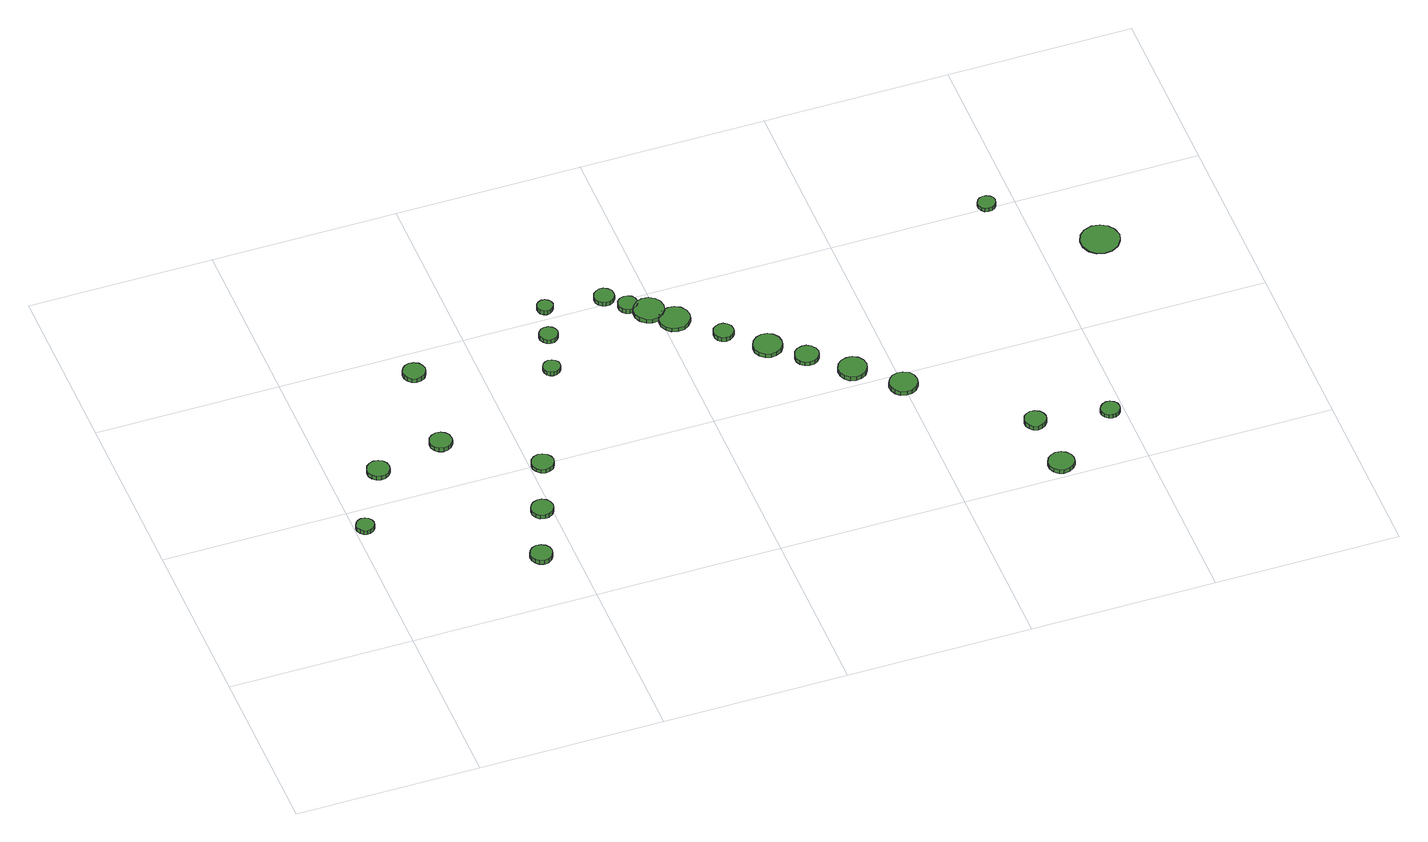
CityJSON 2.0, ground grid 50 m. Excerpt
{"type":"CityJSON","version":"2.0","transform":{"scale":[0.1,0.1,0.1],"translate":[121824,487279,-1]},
"CityObjects":{
"tree1":{"type":"SolitaryVegetationObject","attributes":{"function":"something"},"geometry":[{"type":"MultiSurface","lod":"1","boundaries":[[[0,1,2,3,4,5,6,7,8,9,10,11,12,13,14]],[[15,16,17,18,19,20,21,22,23,24,25,26,27,28,29]],[[0,29,28,1]],[[1,28,27,2]],[[2,27,26,3]],[[3,26,25,4]],[[4,25,24,5]],[[5,24,23,6]],[[6,23,22,7]],[[7,22,21,8]],[[8,21,20,9]],[[9,20,19,10]],[[10,19,18,11]],[[11,18,17,12]],[[12,17,16,13]],[[13,16,15,14]],[[14,15,29,0]]]}]},
"tree2":{"type":"SolitaryVegetationObject","attributes":{"function":"something"},"geometry":[{"type":"MultiSurface","lod":"1","boundaries":[[[30,31,32,33,34,35,36,37,38,39,40,41,42,43,44]],[[45,46,47,48,49,50,51,52,53,54,55,56,57,58,59]],[[30,59,58,31]],[[31,58,57,32]],[[32,57,56,33]],[[33,56,55,34]],[[34,55,54,35]],[[35,54,53,36]],[[36,53,52,37]],[[37,52,51,38]],[[38,51,50,39]],[[39,50,49,40]],[[40,49,48,41]],[[41,48,47,42]],[[42,47,46,43]],[[43,46,45,44]],[[44,45,59,30]]]}]},
"tree3":{"type":"SolitaryVegetationObject","attributes":{"function":"something"},"geometry":[{"type":"MultiSurface","lod":"1","boundaries":[[[60,61,62,63,64,65,66,67,68,69,70,71,72,73,74]],[[75,76,77,78,79,80,81,82,83,84,85,86,87,88,89]],[[60,89,88,61]],[[61,88,87,62]],[[62,87,86,63]],[[63,86,85,64]],[[64,85,84,65]],[[65,84,83,66]],[[66,83,82,67]],[[67,82,81,68]],[[68,81,80,69]],[[69,80,79,70]],[[70,79,78,71]],[[71,78,77,72]],[[72,77,76,73]],[[73,76,75,74]],[[74,75,89,60]]]}]},
"tree4":{"type":"SolitaryVegetationObject","attributes":{"function":"something"},"geometry":[{"type":"MultiSurface","lod":"1","boundaries":[[[90,91,92,93,94,95,96,97,98,99,100,101,102,103,104]],[[105,106,107,108,109,110,111,112,113,114,115,116,117,118,119]],[[90,119,118,91]],[[91,118,117,92]],[[92,117,116,93]],[[93,116,115,94]],[[94,115,114,95]],[[95,114,113,96]],[[96,113,112,97]],[[97,112,111,98]],[[98,111,110,99]],[[99,110,109,100]],[[100,109,108,101]],[[101,108,107,102]],[[102,107,106,103]],[[103,106,105,104]],[[104,105,119,90]]]}]},
"tree5":{"type":"SolitaryVegetationObject","attributes":{"function":"something"},"geometry":[{"type":"MultiSurface","lod":"1","boundaries":[[[120,121,122,123,124,125,126,127,128,129,130,131,132,133,134]],[[135,136,137,138,139,140,141,142,143,144,145,146,147,148,149]],[[120,149,148,121]],[[121,148,147,122]],[[122,147,146,123]],[[123,146,145,124]],[[124,145,144,125]],[[125,144,143,126]],[[126,143,142,127]],[[127,142,141,128]],[[128,141,140,129]],[[129,140,139,130]],[[130,139,138,131]],[[131,138,137,132]],[[132,137,136,133]],[[133,136,135,134]],[[134,135,149,120]]]}]},
"tree6":{"type":"SolitaryVegetationObject","attributes":{"function":"something"},"geometry":[{"type":"MultiSurface","lod":"1","boundaries":[[[150,151,152,153,154,155,156,157,158,159,160,161,162,163,164]],[[165,166,167,168,169,170,171,172,173,174,175,176,177,178,179]],[[150,179,178,151]],[[151,178,177,152]],[[152,177,176,153]],[[153,176,175,154]],[[154,175,174,155]],[[155,174,173,156]],[[156,173,172,157]],[[157,172,171,158]],[[158,171,170,159]],[[159,170,169,160]],[[160,169,168,161]],[[161,168,167,162]],[[162,167,166,163]],[[163,166,165,164]],[[164,165,179,150]]]}]},
"tree7":{"type":"SolitaryVegetationObject","attributes":{"function":"something"},"geometry":[{"type":"MultiSurface","lod":"1","boundaries":[[[180,181,182,183,184,185,186,187,188,189,190,191,192,193,194]],[[195,196,197,198,199,200,201,202,203,204,205,206,207,208,209]],[[180,209,208,181]],[[181,208,207,182]],[[182,207,206,183]],[[183,206,205,184]],[[184,205,204,185]],[[185,204,203,186]],[[186,203,202,187]],[[187,202,201,188]],[[188,201,200,189]],[[189,200,199,190]],[[190,199,198,191]],[[191,198,197,192]],[[192,197,196,193]],[[193,196,195,194]],[[194,195,209,180]]]}]},
"tree8":{"type":"SolitaryVegetationObject","attributes":{"function":"something"},"geometry":[{"type":"MultiSurface","lod":"1","boundaries":[[[210,211,212,213,214,215,216,217,218,219,220,221,222,223,224]],[[225,226,227,228,229,230,231,232,233,234,235,236,237,238,239]],[[210,239,238,211]],[[211,238,237,212]],[[212,237,236,213]],[[213,236,235,214]],[[214,235,234,215]],[[215,234,233,216]],[[216,233,232,217]],[[217,232,231,218]],[[218,231,230,219]],[[219,230,229,220]],[[220,229,228,221]],[[221,228,227,222]],[[222,227,226,223]],[[223,226,225,224]],[[224,225,239,210]]]}]},
"tree9":{"type":"SolitaryVegetationObject","attributes":{"function":"something"},"geometry":[{"type":"MultiSurface","lod":"1","boundaries":[[[240,241,242,243,244,245,246,247,248,249,250,251,252,253,254]],[[255,256,257,258,259,260,261,262,263,264,265,266,267,268,269]],[[240,269,268,241]],[[241,268,267,242]],[[242,267,266,243]],[[243,266,265,244]],[[244,265,264,245]],[[245,264,263,246]],[[246,263,262,247]],[[247,262,261,248]],[[248,261,260,249]],[[249,260,259,250]],[[250,259,258,251]],[[251,258,257,252]],[[252,257,256,253]],[[253,256,255,254]],[[254,255,269,240]]]}]},
"tree10":{"type":"SolitaryVegetationObject","attributes":{"function":"something"},"geometry":[{"type":"MultiSurface","lod":"1","boundaries":[[[270,271,272,273,274,275,276,277,278,279,280,281,282,283,284]],[[285,286,287,288,289,290,291,292,293,294,295,296,297,298,299]],[[270,299,298,271]],[[271,298,297,272]],[[272,297,296,273]],[[273,296,295,274]],[[274,295,294,275]],[[275,294,293,276]],[[276,293,292,277]],[[277,292,291,278]],[[278,291,290,279]],[[279,290,289,280]],[[280,289,288,281]],[[281,288,287,282]],[[282,287,286,283]],[[283,286,285,284]],[[284,285,299,270]]]}]},
"tree11":{"type":"SolitaryVegetationObject","attributes":{"function":"something"},"geometry":[{"type":"MultiSurface","lod":"1","boundaries":[[[300,301,302,303,304,305,306,307,308,309,310,311,312,313,314]],[[315,316,317,318,319,320,321,322,323,324,325,326,327,328,329]],[[300,329,328,301]],[[301,328,327,302]],[[302,327,326,303]],[[303,326,325,304]],[[304,325,324,305]],[[305,324,323,306]],[[306,323,322,307]],[[307,322,321,308]],[[308,321,320,309]],[[309,320,319,310]],[[310,319,318,311]],[[311,318,317,312]],[[312,317,316,313]],[[313,316,315,314]],[[314,315,329,300]]]}]},
"tree12":{"type":"SolitaryVegetationObject","attributes":{"function":"something"},"geometry":[{"type":"MultiSurface","lod":"1","boundaries":[[[330,331,332,333,334,335,336,337,338,339,340,341,342,343,344]],[[345,346,347,348,349,350,351,352,353,354,355,356,357,358,359]],[[330,359,358,331]],[[331,358,357,332]],[[332,357,356,333]],[[333,356,355,334]],[[334,355,354,335]],[[335,354,353,336]],[[336,353,352,337]],[[337,352,351,338]],[[338,351,350,339]],[[339,350,349,340]],[[340,349,348,341]],[[341,348,347,342]],[[342,347,346,343]],[[343,346,345,344]],[[344,345,359,330]]]}]},
"tree13":{"type":"SolitaryVegetationObject","attributes":{"function":"something"},"geometry":[{"type":"MultiSurface","lod":"1","boundaries":[[[360,361,362,363,364,365,366,367,368,369,370,371,372,373,374]],[[375,376,377,378,379,380,381,382,383,384,385,386,387,388,389]],[[360,389,388,361]],[[361,388,387,362]],[[362,387,386,363]],[[363,386,385,364]],[[364,385,384,365]],[[365,384,383,366]],[[366,383,382,367]],[[367,382,381,368]],[[368,381,380,369]],[[369,380,379,370]],[[370,379,378,371]],[[371,378,377,372]],[[372,377,376,373]],[[373,376,375,374]],[[374,375,389,360]]]}]},
"tree14":{"type":"SolitaryVegetationObject","attributes":{"function":"something"},"geometry":[{"type":"MultiSurface","lod":"1","boundaries":[[[390,391,392,393,394,395,396,397,398,399,400,401,402,403,404]],[[405,406,407,408,409,410,411,412,413,414,415,416,417,418,419]],[[390,419,418,391]],[[391,418,417,392]],[[392,417,416,393]],[[393,416,415,394]],[[394,415,414,395]],[[395,414,413,396]],[[396,413,412,397]],[[397,412,411,398]],[[398,411,410,399]],[[399,410,409,400]],[[400,409,408,401]],[[401,408,407,402]],[[402,407,406,403]],[[403,406,405,404]],[[404,405,419,390]]]}]},
"tree15":{"type":"SolitaryVegetationObject","attributes":{"function":"something"},"geometry":[{"type":"MultiSurface","lod":"1","boundaries":[[[420,421,422,423,424,425,426,427,428,429,430,431,432,433,434]],[[435,436,437,438,439,440,441,442,443,444,445,446,447,448,449]],[[420,449,448,421]],[[421,448,447,422]],[[422,447,446,423]],[[423,446,445,424]],[[424,445,444,425]],[[425,444,443,426]],[[426,443,442,427]],[[427,442,441,428]],[[428,441,440,429]],[[429,440,439,430]],[[430,439,438,431]],[[431,438,437,432]],[[432,437,436,433]],[[433,436,435,434]],[[434,435,449,420]]]}]},
"tree16":{"type":"SolitaryVegetationObject","attributes":{"function":"something"},"geometry":[{"type":"MultiSurface","lod":"1","boundaries":[[[450,451,452,453,454,455,456,457,458,459,460,461,462,463,464]],[[465,466,467,468,469,470,471,472,473,474,475,476,477,478,479]],[[450,479,478,451]],[[451,478,477,452]],[[452,477,476,453]],[[453,476,475,454]],[[454,475,474,455]],[[455,474,473,456]],[[456,473,472,457]],[[457,472,471,458]],[[458,471,470,459]],[[459,470,469,460]],[[460,469,468,461]],[[461,468,467,462]],[[462,467,466,463]],[[463,466,465,464]],[[464,465,479,450]]]}]},
"tree17":{"type":"SolitaryVegetationObject","attributes":{"function":"something"},"geometry":[{"type":"MultiSurface","lod":"1","boundaries":[[[480,481,482,483,484,485,486,487,488,489,490,491,492,493,494]],[[495,496,497,498,499,500,501,502,503,504,505,506,507,508,509]],[[480,509,508,481]],[[481,508,507,482]],[[482,507,506,483]],[[483,506,505,484]],[[484,505,504,485]],[[485,504,503,486]],[[486,503,502,487]],[[487,502,501,488]],[[488,501,500,489]],[[489,500,499,490]],[[490,499,498,491]],[[491,498,497,492]],[[492,497,496,493]],[[493,496,495,494]],[[494,495,509,480]]]}]},
"tree18":{"type":"SolitaryVegetationObject","attributes":{"function":"something"},"geometry":[{"type":"MultiSurface","lod":"1","boundaries":[[[510,511,512,513,514,515,516,517,518,519,520,521,522,523,524]],[[525,526,527,528,529,530,531,532,533,534,535,536,537,538,539]],[[510,539,538,511]],[[511,538,537,512]],[[512,537,536,513]],[[513,536,535,514]],[[514,535,534,515]],[[515,534,533,516]],[[516,533,532,517]],[[517,532,531,518]],[[518,531,530,519]],[[519,530,529,520]],[[520,529,528,521]],[[521,528,527,522]],[[522,527,526,523]],[[523,526,525,524]],[[524,525,539,510]]]}]},
"tree19":{"type":"SolitaryVegetationObject","attributes":{"function":"something"},"geometry":[{"type":"MultiSurface","lod":"1","boundaries":[[[540,541,542,543,544,545,546,547,548,549,550,551,552,553,554]],[[555,556,557,558,559,560,561,562,563,564,565,566,567,568,569]],[[540,569,568,541]],[[541,568,567,542]],[[542,567,566,543]],[[543,566,565,544]],[[544,565,564,545]],[[545,564,563,546]],[[546,563,562,547]],[[547,562,561,548]],[[548,561,560,549]],[[549,560,559,550]],[[550,559,558,551]],[[551,558,557,552]],[[552,557,556,553]],[[553,556,555,554]],[[554,555,569,540]]]}]},
"tree20":{"type":"SolitaryVegetationObject","attributes":{"function":"something"},"geometry":[{"type":"MultiSurface","lod":"1","boundaries":[[[570,571,572,573,574,575,576,577,578,579,580,581,582,583,584]],[[585,586,587,588,589,590,591,592,593,594,595,596,597,598,599]],[[570,599,598,571]],[[571,598,597,572]],[[572,597,596,573]],[[573,596,595,574]],[[574,595,594,575]],[[575,594,593,576]],[[576,593,592,577]],[[577,592,591,578]],[[578,591,590,579]],[[579,590,589,580]],[[580,589,588,581]],[[581,588,587,582]],[[582,587,586,583]],[[583,586,585,584]],[[584,585,599,570]]]}]},
"tree21":{"type":"SolitaryVegetationObject","attributes":{"function":"something"},"geometry":[{"type":"MultiSurface","lod":"1","boundaries":[[[600,601,602,603,604,605,606,607,608,609,610,611,612,613,614]],[[615,616,617,618,619,620,621,622,623,624,625,626,627,628,629]],[[600,629,628,601]],[[601,628,627,602]],[[602,627,626,603]],[[603,626,625,604]],[[604,625,624,605]],[[605,624,623,606]],[[606,623,622,607]],[[607,622,621,608]],[[608,621,620,609]],[[609,620,619,610]],[[610,619,618,611]],[[611,618,617,612]],[[612,617,616,613]],[[613,616,615,614]],[[614,615,629,600]]]}]},
"tree22":{"type":"SolitaryVegetationObject","attributes":{"function":"something"},"geometry":[{"type":"MultiSurface","lod":"1","boundaries":[[[630,631,632,633,634,635,636,637,638,639,640,641,642,643,644]],[[645,646,647,648,649,650,651,652,653,654,655,656,657,658,659]],[[630,659,658,631]],[[631,658,657,632]],[[632,657,656,633]],[[633,656,655,634]],[[634,655,654,635]],[[635,654,653,636]],[[636,653,652,637]],[[637,652,651,638]],[[638,651,650,639]],[[639,650,649,640]],[[640,649,648,641]],[[641,648,647,642]],[[642,647,646,643]],[[643,646,645,644]],[[644,645,659,630]]]}]},
"tree23":{"type":"SolitaryVegetationObject","attributes":{"function":"something"},"geometry":[{"type":"MultiSurface","lod":"1","boundaries":[[[660,661,662,663,664,665,666,667,668,669,670,671,672,673,674]],[[675,676,677,678,679,680,681,682,683,684,685,686,687,688,689]],[[660,689,688,661]],[[661,688,687,662]],[[662,687,686,663]],[[663,686,685,664]],[[664,685,684,665]],[[665,684,683,666]],[[666,683,682,667]],[[667,682,681,668]],[[668,681,680,669]],[[669,680,679,670]],[[670,679,678,671]],[[671,678,677,672]],[[672,677,676,673]],[[673,676,675,674]],[[674,675,689,660]]]}]},
"tree24":{"type":"SolitaryVegetationObject","attributes":{"function":"something"},"geometry":[{"type":"MultiSurface","lod":"1","boundaries":[[[690,691,692,693,694,695,696,697,698,699,700,701,702,703,704]],[[705,706,707,708,709,710,711,712,713,714,715,716,717,718,719]],[[690,719,718,691]],[[691,718,717,692]],[[692,717,716,693]],[[693,716,715,694]],[[694,715,714,695]],[[695,714,713,696]],[[696,713,712,697]],[[697,712,711,698]],[[698,711,710,699]],[[699,710,709,700]],[[700,709,708,701]],[[701,708,707,702]],[[702,707,706,703]],[[703,706,705,704]],[[704,705,719,690]]]}]}
},
"vertices":[
[49,426,29],[47,436,29],[41,444,29],[32,449,29],[22,450,29],[13,447,29],[6,440,29],[1,431,29],[1,421,29],[6,412,29],[13,405,29],[22,402,29],[32,403,29],[41,408,29],[47,416,29],[47,416,16],[41,408,16],[32,403,16],[22,402,16],[13,405,16],[6,412,16],[1,421,16],[1,431,16],[6,440,16],[13,447,16],[22,450,16],[32,449,16],[41,444,16],[47,436,16],[49,426,16],
[156,608,31],[154,620,31],[146,630,31],[136,636,31],[123,637,31],[111,633,31],[102,625,31],[97,614,31],[97,601,31],[102,590,31],[111,582,31],[123,578,31],[136,579,31],[146,585,31],[154,595,31],[154,595,18],[146,585,18],[136,579,18],[123,578,18],[111,582,18],[102,590,18],[97,601,18],[97,614,18],[102,625,18],[111,633,18],[123,637,18],[136,636,18],[146,630,18],[154,620,18],[156,608,18],
[442,173,30],[439,185,30],[432,195,30],[421,201,30],[409,203,30],[397,199,30],[388,190,30],[383,179,30],[383,167,30],[388,155,30],[397,147,30],[409,143,30],[421,144,30],[432,151,30],[439,161,30],[439,161,17],[432,151,17],[421,144,17],[409,143,17],[397,147,17],[388,155,17],[383,167,17],[383,179,17],[388,190,17],[397,199,17],[409,203,17],[421,201,17],[432,195,17],[439,185,17],[442,173,17],
[342,652,30],[340,664,30],[333,674,30],[322,680,30],[309,682,30],[298,678,30],[288,670,30],[283,658,30],[283,646,30],[288,634,30],[298,626,30],[309,622,30],[322,624,30],[333,630,30],[340,640,30],[340,640,17],[333,630,17],[322,624,17],[309,622,17],[298,626,17],[288,634,17],[283,646,17],[283,658,17],[288,670,17],[298,678,17],[309,682,17],[322,680,17],[333,674,17],[340,664,17],[342,652,17],
[501,329,31],[498,342,31],[491,352,31],[480,358,31],[468,359,31],[456,355,31],[447,347,31],[442,336,31],[442,323,31],[447,312,31],[456,303,31],[468,300,31],[480,301,31],[491,307,31],[498,317,31],[498,317,18],[491,307,18],[480,301,18],[468,300,18],[456,303,18],[447,312,18],[442,323,18],[442,336,18],[447,347,18],[456,355,18],[468,359,18],[480,358,18],[491,352,18],[498,342,18],[501,329,18],
[366,916,31],[363,928,31],[356,938,31],[345,944,31],[332,946,31],[320,942,31],[311,933,31],[306,922,31],[306,909,31],[311,898,31],[320,889,31],[332,885,31],[345,887,31],[356,893,31],[363,903,31],[363,903,18],[356,893,18],[345,887,18],[332,885,18],[320,889,18],[311,898,18],[306,909,18],[306,922,18],[311,933,18],[320,942,18],[332,946,18],[345,944,18],[356,938,18],[363,928,18],[366,916,18],
[560,488,30],[557,500,30],[550,510,30],[539,516,30],[527,518,30],[515,514,30],[506,506,30],[501,494,30],[501,482,30],[506,471,30],[515,462,30],[527,458,30],[539,460,30],[550,466,30],[557,476,30],[557,476,18],[550,466,18],[539,460,18],[527,458,18],[515,462,18],[506,471,18],[501,482,18],[501,494,18],[506,506,18],[515,514,18],[527,518,18],[539,516,18],[550,510,18],[557,500,18],[560,488,18],
[696,813,30],[694,823,30],[688,830,30],[680,835,30],[670,836,30],[661,833,30],[654,827,30],[650,818,30],[650,808,30],[654,799,30],[661,793,30],[670,790,30],[680,791,30],[688,796,30],[694,804,30],[694,804,17],[688,796,17],[680,791,17],[670,790,17],[661,793,17],[654,799,17],[650,808,17],[650,818,17],[654,827,17],[661,833,17],[670,836,17],[680,835,17],[688,830,17],[694,823,17],[696,813,17],
[731,930,30],[729,940,30],[723,948,30],[714,953,30],[703,954,30],[694,951,30],[686,944,30],[682,935,30],[682,925,30],[686,915,30],[694,908,30],[703,905,30],[714,906,30],[723,911,30],[729,920,30],[729,920,17],[723,911,17],[714,906,17],[703,905,17],[694,908,17],[686,915,17],[682,925,17],[682,935,17],[686,944,17],[694,951,17],[703,954,17],[714,953,17],[723,948,17],[729,940,17],[731,930,17],
[754,1027,32],[752,1036,32],[747,1043,32],[739,1048,32],[730,1049,32],[722,1046,32],[715,1040,32],[712,1032,32],[712,1023,32],[715,1015,32],[722,1009,32],[730,1006,32],[739,1007,32],[747,1012,32],[752,1019,32],[752,1019,19],[747,1012,19],[739,1007,19],[730,1006,19],[722,1009,19],[715,1015,19],[712,1023,19],[712,1032,19],[715,1040,19],[722,1046,19],[730,1049,19],[739,1048,19],[747,1043,19],[752,1036,19],[754,1027,19],
[914,1012,31],[912,1023,31],[905,1032,31],[895,1038,31],[884,1039,31],[874,1035,31],[865,1028,31],[861,1018,31],[861,1006,31],[865,996,31],[874,989,31],[884,985,31],[895,986,31],[905,992,31],[912,1001,31],[912,1001,18],[905,992,18],[895,986,18],[884,985,18],[874,989,18],[865,996,18],[861,1006,18],[861,1018,18],[865,1028,18],[874,1035,18],[884,1039,18],[895,1038,18],[905,1032,18],[912,1023,18],[914,1012,18],
[962,969,27],[960,980,27],[954,989,27],[944,994,27],[934,995,27],[923,992,27],[915,985,27],[911,975,27],[911,964,27],[915,954,27],[923,947,27],[934,943,27],[944,945,27],[954,950,27],[960,959,27],[960,959,14],[954,950,14],[944,945,14],[934,943,14],[923,947,14],[915,954,14],[911,964,14],[911,975,14],[915,985,14],[923,992,14],[934,995,14],[944,994,14],[954,989,14],[960,980,14],[962,969,14],
[1020,929,29],[1016,946,29],[1006,959,29],[992,968,29],[975,970,29],[959,965,29],[946,953,29],[939,938,29],[939,920,29],[946,905,29],[959,894,29],[975,888,29],[992,890,29],[1006,899,29],[1016,912,29],[1016,912,16],[1006,899,16],[992,890,16],[975,888,16],[959,894,16],[946,905,16],[939,920,16],[939,938,16],[946,953,16],[959,965,16],[975,970,16],[992,968,16],[1006,959,16],[1016,946,16],[1020,929,16],
[1071,877,27],[1068,894,27],[1058,908,27],[1043,916,27],[1026,918,27],[1010,913,27],[997,902,27],[990,886,27],[990,869,27],[997,853,27],[1010,842,27],[1026,837,27],[1043,838,27],[1058,847,27],[1068,861,27],[1068,861,15],[1058,847,15],[1043,838,15],[1026,837,15],[1010,842,15],[997,853,15],[990,869,15],[990,886,15],[997,902,15],[1010,913,15],[1026,918,15],[1043,916,15],[1058,908,15],[1068,894,15],[1071,877,15],
[1158,789,27],[1156,800,27],[1149,809,27],[1140,815,27],[1129,816,27],[1118,812,27],[1109,805,27],[1105,795,27],[1105,783,27],[1109,773,27],[1118,765,27],[1129,762,27],[1140,763,27],[1149,769,27],[1156,778,27],[1156,778,14],[1149,769,14],[1140,763,14],[1129,762,14],[1118,765,14],[1109,773,14],[1105,783,14],[1105,795,14],[1109,805,14],[1118,812,14],[1129,816,14],[1140,815,14],[1149,809,14],[1156,800,14],[1158,789,14],
[1258,704,28],[1255,719,28],[1246,732,28],[1232,740,28],[1216,742,28],[1201,737,28],[1189,726,28],[1182,712,28],[1182,696,28],[1189,681,28],[1201,671,28],[1216,666,28],[1232,667,28],[1246,675,28],[1255,688,28],[1255,688,15],[1246,675,15],[1232,667,15],[1216,666,15],[1201,671,15],[1189,681,15],[1182,696,15],[1182,712,15],[1189,726,15],[1201,737,15],[1216,742,15],[1232,740,15],[1246,732,15],[1255,719,15],[1258,704,15],
[1334,636,26],[1331,649,26],[1323,660,26],[1312,667,26],[1299,668,26],[1286,664,26],[1276,655,26],[1271,643,26],[1271,630,26],[1276,618,26],[1286,609,26],[1299,605,26],[1312,606,26],[1323,613,26],[1331,624,26],[1331,624,14],[1323,613,14],[1312,606,14],[1299,605,14],[1286,609,14],[1276,618,14],[1271,630,14],[1271,643,14],[1276,655,14],[1286,664,14],[1299,668,14],[1312,667,14],[1323,660,14],[1331,649,14],[1334,636,14],
[1434,550,27],[1430,566,27],[1421,579,27],[1407,587,27],[1391,588,27],[1376,583,27],[1364,573,27],[1358,558,27],[1358,542,27],[1364,528,27],[1376,517,27],[1391,512,27],[1407,514,27],[1421,522,27],[1430,535,27],[1430,535,14],[1421,522,14],[1407,514,14],[1391,512,14],[1376,517,14],[1364,528,14],[1358,542,14],[1358,558,14],[1364,573,14],[1376,583,14],[1391,588,14],[1407,587,14],[1421,579,14],[1430,566,14],[1434,550,14],
[1536,455,26],[1533,470,26],[1524,483,26],[1510,490,26],[1495,492,26],[1480,487,26],[1469,477,26],[1462,463,26],[1462,447,26],[1469,433,26],[1480,422,26],[1495,418,26],[1510,419,26],[1524,427,26],[1533,440,26],[1533,440,13],[1524,427,13],[1510,419,13],[1495,418,13],[1480,422,13],[1469,433,13],[1462,447,13],[1462,463,13],[1469,477,13],[1480,487,13],[1495,492,13],[1510,490,13],[1524,483,13],[1533,470,13],[1536,455,13],
[1813,42,26],[1810,56,26],[1801,68,26],[1789,75,26],[1774,77,26],[1761,72,26],[1750,63,26],[1744,50,26],[1744,35,26],[1750,22,26],[1761,12,26],[1774,8,26],[1789,10,26],[1801,17,26],[1810,28,26],[1810,28,14],[1801,17,14],[1789,10,14],[1774,8,14],[1761,12,14],[1750,22,14],[1744,35,14],[1744,50,14],[1750,63,14],[1761,72,14],[1774,77,14],[1789,75,14],[1801,68,14],[1810,56,14],[1813,42,14],
[1798,211,28],[1795,222,28],[1788,232,28],[1777,238,28],[1765,240,28],[1754,236,28],[1745,228,28],[1740,217,28],[1740,204,28],[1745,193,28],[1754,185,28],[1765,181,28],[1777,183,28],[1788,189,28],[1795,199,28],[1795,199,15],[1788,189,15],[1777,183,15],[1765,181,15],[1754,185,15],[1745,193,15],[1740,204,15],[1740,217,15],[1745,228,15],[1754,236,15],[1765,240,15],[1777,238,15],[1788,232,15],[1795,222,15],[1798,211,15],
[1987,180,29],[1985,191,29],[1979,199,29],[1969,205,29],[1959,206,29],[1949,202,29],[1941,195,29],[1936,186,29],[1936,175,29],[1941,165,29],[1949,158,29],[1959,155,29],[1969,156,29],[1979,161,29],[1985,170,29],[1985,170,17],[1979,161,17],[1969,156,17],[1959,155,17],[1949,158,17],[1941,165,17],[1936,175,17],[1936,186,17],[1941,195,17],[1949,202,17],[1959,206,17],[1969,205,17],[1979,199,17],[1985,191,17],[1987,180,17],
[1948,1004,30],[1946,1014,30],[1940,1021,30],[1931,1026,30],[1922,1027,30],[1912,1024,30],[1905,1018,30],[1901,1009,30],[1901,999,30],[1905,990,30],[1912,983,30],[1922,980,30],[1931,981,30],[1940,986,30],[1946,994,30],[1946,994,18],[1940,986,18],[1931,981,18],[1922,980,18],[1912,983,18],[1905,990,18],[1901,999,18],[1901,1009,18],[1905,1018,18],[1912,1024,18],[1922,1027,18],[1931,1026,18],[1940,1021,18],[1946,1014,18],[1948,1004,18],
[2209,793,12],[2204,815,12],[2192,832,12],[2173,843,12],[2151,846,12],[2130,839,12],[2114,824,12],[2105,804,12],[2105,782,12],[2114,762,12],[2130,747,12],[2151,741,12],[2173,743,12],[2192,754,12],[2204,772,12],[2204,772,9],[2192,754,9],[2173,743,9],[2151,741,9],[2130,747,9],[2114,762,9],[2105,782,9],[2105,804,9],[2114,824,9],[2130,839,9],[2151,846,9],[2173,843,9],[2192,832,9],[2204,815,9],[2209,793,9]
]}
